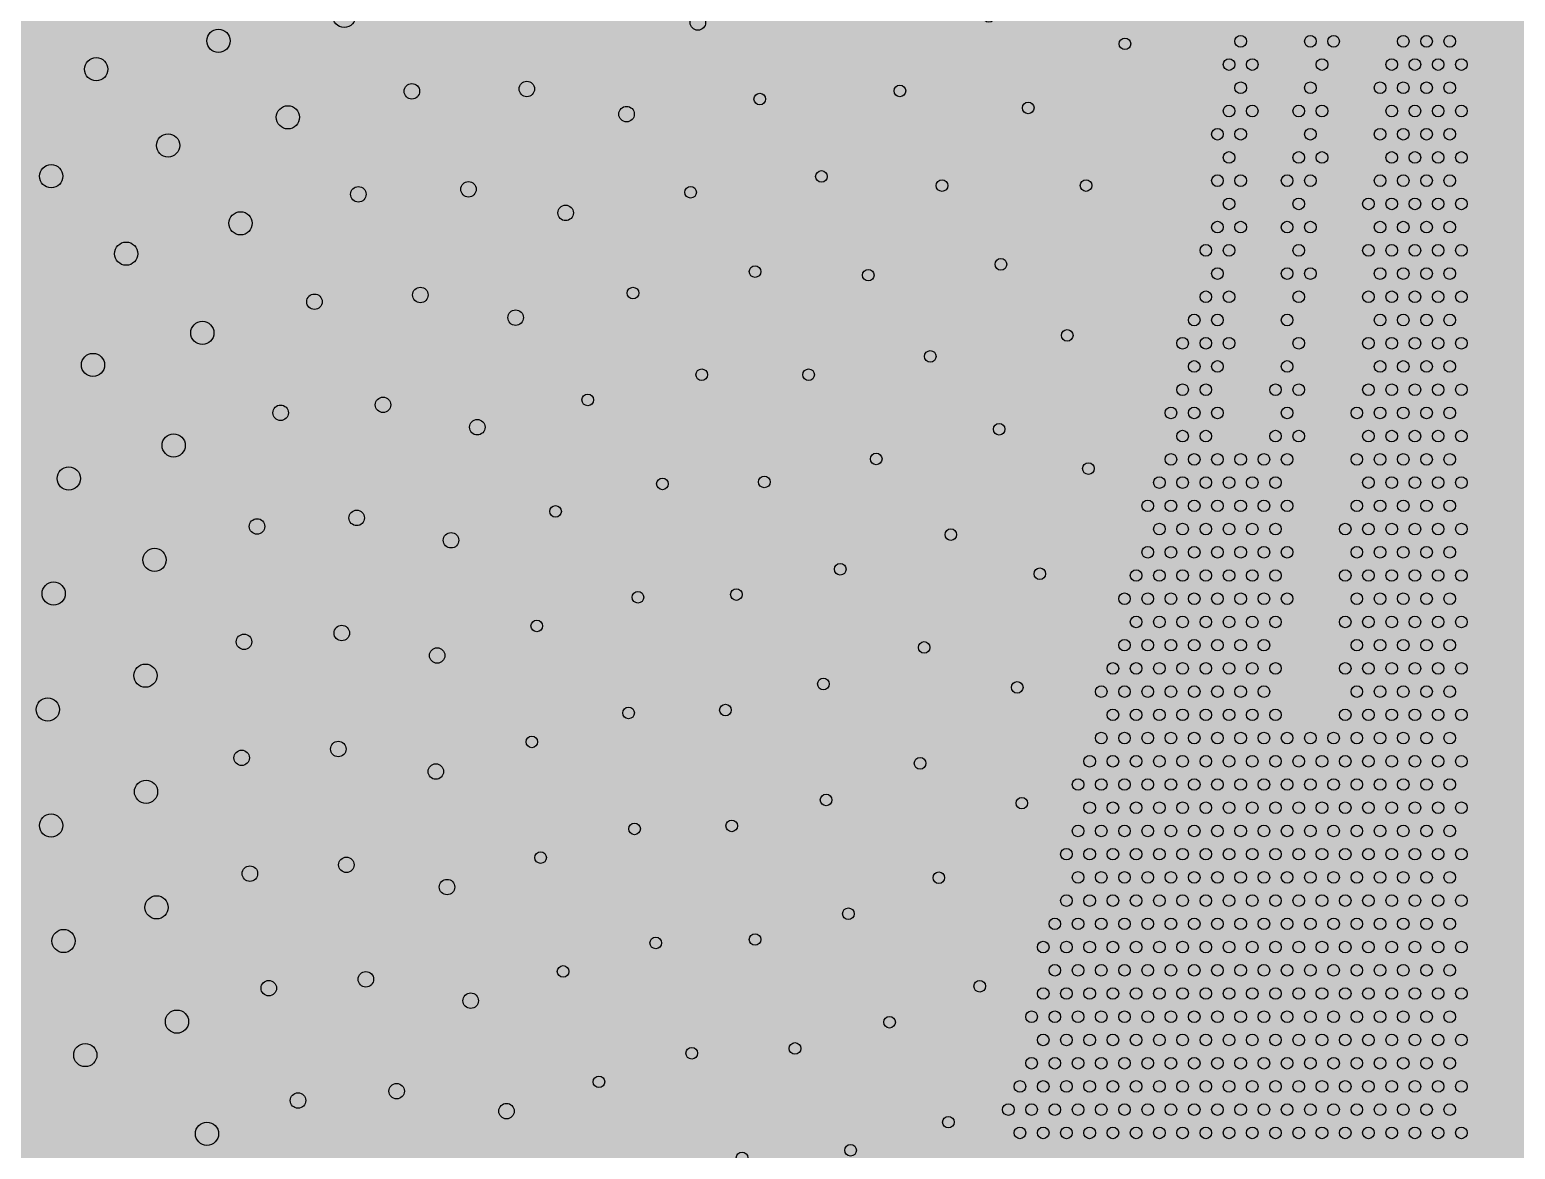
# Model space of a CAD drawing. Header units: metres. Extents: x 6 to 601, y -20 to 118.
# Drawn here: x 61.219 to 61.986, y 92.866 to 93.444 of the extents above; entities that cross this region are included whole.
import ezdxf

# ---------------------------------------------------------------- set-up
doc = ezdxf.new("R2010")
doc.units = ezdxf.units.M
doc.header["$MEASUREMENT"] = 0

# ---------------------------------------------------------------- blocks, each defined once
blk = doc.blocks.new('*U1163')
blk.add_circle((0, 0), 0.006)
blk = doc.blocks.new('*U1164')
at = {"color": 0, "linetype": 'ByBlock', "lineweight": -2, "transparency": 16777216}
for p, rotation in [((66.38805, 83.45944), 62.00356728147366), ((66.36202, 83.4054), 66.56295463733247), ((66.34037, 83.34946), 71.1223419931912), ((66.32324, 83.29197), 75.68172934904985), ((66.31073, 83.23331), 80.24111670490849), ((66.30292, 83.17383), 84.80050406076714), ((66.29987, 83.11393), 89.35989141662587), ((66.30158, 83.05397), 93.91927877248462), ((66.30806, 82.99433), 98.47866612834326), ((66.31926, 82.9354), 103.0380534842018)]:
    blk.add_blockref('*U1163', p, dxfattribs=dict(at, rotation=rotation))
blk = doc.blocks.new('*U1120')
blk.add_circle((0, 0), 0.006)
blk = doc.blocks.new('*U1121')
at = {"color": 0, "linetype": 'ByBlock', "lineweight": -2, "transparency": 16777216}
for p, rotation in [((66.45298, 83.4724), 58.58942789273254), ((66.42393, 83.41992), 63.47263853056389), ((66.39945, 83.36516), 68.35584916839517), ((66.37973, 83.30852), 73.2390598062265), ((66.36489, 83.2504), 78.12227044405778), ((66.35506, 83.19123), 83.00548108188897), ((66.3503, 83.13144), 87.8886917197201), ((66.35064, 83.07146), 92.77190235755121), ((66.35609, 83.01172), 97.65511299538231), ((66.36661, 82.95267), 102.5383236332136), ((66.38211, 82.89473), 107.421534271045)]:
    blk.add_blockref('*U1120', p, dxfattribs=dict(at, rotation=rotation))
blk = doc.blocks.new('*U1130')
blk.add_circle((0, 0), 0.004)
blk = doc.blocks.new('*U1139')
at = {"color": 0, "linetype": 'ByBlock', "lineweight": -2, "transparency": 16777216}
for p, rotation in [((66.48795, 83.43338), 59.91039360076587), ((66.46029, 83.38016), 65.16694230354456), ((66.43762, 83.32463), 70.42349100632332), ((66.42014, 83.26726), 75.6800397091021), ((66.40798, 83.20852), 80.936588411881), ((66.40126, 83.14892), 86.19313711465983), ((66.40003, 83.08896), 91.44968581743859), ((66.40429, 83.02913), 96.70623452021731), ((66.41402, 82.96995), 101.9627832229962), ((66.42913, 82.9119), 107.2193319257748)]:
    blk.add_blockref('*U1130', p, dxfattribs=dict(at, rotation=rotation))
blk = doc.blocks.new('*U1140')
blk.add_circle((0, 0), 0.004)
blk = doc.blocks.new('*U1141')
at = {"color": 0, "linetype": 'ByBlock', "lineweight": -2, "transparency": 16777216}
for p, rotation in [((66.54733, 83.43458), 56.98702871301376), ((66.5172, 83.38272), 62.67872712108517), ((66.49235, 83.32814), 68.37042552915652), ((66.47304, 83.27136), 74.06212393722781), ((66.45945, 83.21294), 79.75382234529911), ((66.45173, 83.15346), 85.44552075337032), ((66.44994, 83.09352), 91.13721916144168), ((66.4541, 83.03369), 96.82891756951317), ((66.46418, 82.97456), 102.5206159775844), ((66.48008, 82.91673), 108.2123143856558)]:
    blk.add_blockref('*U1140', p, dxfattribs=dict(at, rotation=rotation))
blk = doc.blocks.new('*U1126')
blk.add_circle((0, 0), 0.004)
blk = doc.blocks.new('*U1127')
at = {"color": 0, "linetype": 'ByBlock', "lineweight": -2, "transparency": 16777216}
for p, rotation in [((66.63567, 83.46891), 49.00632601143955), ((66.59884, 83.42158), 55.21172197621135), ((66.56734, 83.37055), 61.41711794098329), ((66.54154, 83.31641), 67.62251390575514), ((66.52174, 83.2598), 73.827909870527), ((66.50818, 83.20139), 80.03330583529899), ((66.50101, 83.14184), 86.23870180007097), ((66.50032, 83.08188), 92.44409776484288), ((66.50612, 83.02219), 98.64949372961475), ((66.51833, 82.96347), 104.8548896943866), ((66.53682, 82.90643), 111.0602856591584)]:
    blk.add_blockref('*U1126', p, dxfattribs=dict(at, rotation=rotation))
blk = doc.blocks.new('*U1162')
blk.add_circle((0, 0), 0.003)
blk = doc.blocks.new('*U1176')
at = {"color": 0, "linetype": 'ByBlock', "lineweight": -2, "transparency": 16777216}
for p, rotation in [((66.85905, 83.57034), 22.73268116361445), ((66.80522, 83.54392), 29.55370019160357), ((66.75491, 83.5113), 36.37471921959276), ((66.70883, 83.47292), 43.19573824758197), ((66.66764, 83.42935), 50.01675727557119), ((66.63191, 83.38119), 56.83777630356032), ((66.60215, 83.32913), 63.65879533154941), ((66.57879, 83.27391), 70.47981435953847), ((66.56215, 83.2163), 77.30083338752773), ((66.55247, 83.15712), 84.12185241551697), ((66.54989, 83.09721), 90.94287144350609), ((66.55444, 83.03742), 97.76389047149523), ((66.56606, 82.97859), 104.5849094994843), ((66.58458, 82.92156), 111.4059285274735), ((66.60975, 82.86713), 118.2269475554627), ((66.64121, 82.81608), 125.0479665834518), ((66.6785, 82.76912), 131.8689856114409)]:
    blk.add_blockref('*U1162', p, dxfattribs=dict(at, rotation=rotation))
blk = doc.blocks.new('*U1177')
blk.add_circle((0, 0), 0.003)
blk = doc.blocks.new('*U1178')
at = {"color": 0, "linetype": 'ByBlock', "lineweight": -2, "transparency": 16777216}
for p, rotation in [((66.83661, 83.50417), 28.58296578969851), ((66.78597, 83.47207), 36.15520972471499), ((66.74, 83.43357), 43.72745365973153), ((66.6995, 83.38936), 51.29969759474794), ((66.66519, 83.3402), 58.87194152976436), ((66.63765, 83.28694), 66.44418546478073), ((66.61737, 83.23052), 74.01642939979716), ((66.6047, 83.17191), 81.58867333481359), ((66.59987, 83.11215), 89.16091726983), ((66.60295, 83.05227), 96.73316120484643), ((66.6139, 82.99333), 104.3054051398628), ((66.63251, 82.93633), 111.8776490748793), ((66.65848, 82.88229), 119.4498930098956), ((66.69134, 82.83214), 127.0221369449121), ((66.73052, 82.78676), 134.5943808799285)]:
    blk.add_blockref('*U1177', p, dxfattribs=dict(at, rotation=rotation))
blk = doc.blocks.new('*U1171')
blk.add_circle((0, 0), 0.003)
blk = doc.blocks.new('*U1172')
at = {"color": 0, "linetype": 'ByBlock', "lineweight": -2, "transparency": 16777216}
for p, rotation in [((66.85625, 83.45789), 29.27672234743307), ((66.80628, 83.42478), 37.78614110793919), ((66.76176, 83.38464), 46.2955598684453), ((66.72367, 83.33835), 54.80497862895143), ((66.69285, 83.28693), 63.31439738945754), ((66.66998, 83.23152), 71.82381614996358), ((66.65555, 83.17334), 80.33323491046968), ((66.6499, 83.11366), 88.84265367097575), ((66.65314, 83.05381), 97.35207243148177), ((66.6652, 82.99509), 105.8614911919879), ((66.68582, 82.9388), 114.370909952494), ((66.71454, 82.88618), 122.880328713), ((66.75072, 82.83839), 131.3897474735061)]:
    blk.add_blockref('*U1171', p, dxfattribs=dict(at, rotation=rotation))
blk = doc.blocks.new('*U1173')
blk.add_circle((0, 0), 0.003)
blk = doc.blocks.new('*U1183')
at = {"color": 0, "linetype": 'ByBlock', "lineweight": -2, "transparency": 16777216}
for p, rotation in [((66.83615, 83.38467), 37.94208571436121), ((66.79218, 83.34396), 47.65342308494554), ((66.75571, 83.29641), 57.36476045552986), ((66.72778, 83.24339), 67.07609782611422), ((66.70919, 83.18641), 76.78743519669858), ((66.70048, 83.12712), 86.4987725672829), ((66.7019, 83.06721), 96.21010993786719), ((66.7134, 83.0084), 105.9214473084515), ((66.73466, 82.95236), 115.6327846790358), ((66.76506, 82.90072), 125.34412204962)]:
    blk.add_blockref('*U1173', p, dxfattribs=dict(at, rotation=rotation))
blk = doc.blocks.new('*U1184')
blk.add_circle((0, 0), 0.003)
blk = doc.blocks.new('*U1185')
at = {"color": 0, "linetype": 'ByBlock', "lineweight": -2, "transparency": 16777216}
for p, rotation in [((66.82642, 83.30726), 48.418844117688), ((66.79127, 83.25875), 59.72747698935684), ((66.76632, 83.20429), 71.0361098610257), ((66.75253, 83.146), 82.34474273269458), ((66.75044, 83.08613), 93.65337560436352), ((66.76012, 83.02702), 104.9620084760325), ((66.78122, 82.97095), 116.2706413477014)]:
    blk.add_blockref('*U1184', p, dxfattribs=dict(at, rotation=rotation))
blk = doc.blocks.new('*U1135')
blk.add_circle((0, 0), 0.003)
blk = doc.blocks.new('*U1136')
at = {"color": 0, "linetype": 'ByBlock', "lineweight": -2, "transparency": 16777216}
for p, rotation in [((66.83738, 83.23843), 58.44390778721806), ((66.81228, 83.18408), 71.97870965084557), ((66.8006, 83.12537), 85.5135115144731), ((66.80298, 83.06556), 99.04831337810062)]:
    blk.add_blockref('*U1135', p, dxfattribs=dict(at, rotation=rotation))

msp = doc.modelspace()

# ---------------------------------------------------------------- hatches: boundary and pattern name
at = {"lineweight": 0, "true_color": 0xcd6928, "transparency": 33554534}
h = msp.add_hatch(color=32, dxfattribs=at)
h.dxf.hatch_style = 1
h.paths.add_polyline_path([(63.28612, 96.70858), (61.36709, 96.70858, 0.143152), (60.33314, 93.83005), (60.33314, 91.10848), (63.28612, 91.10796)])

# ---------------------------------------------------------------- linework, layer by layer
for centre, radius in [((61.84433, 93.43826), 0.003), ((61.88033, 93.43826), 0.003), ((61.89233, 93.43826), 0.003), ((61.92833, 93.43826), 0.003), ((61.94033, 93.43826), 0.003), ((61.95233, 93.43826), 0.003), ((61.25321, 93.42383), 0.006), ((61.83833, 93.42626), 0.003), ((61.85033, 93.42626), 0.003), ((61.88633, 93.42626), 0.003), ((61.92233, 93.42626), 0.003), ((61.93433, 93.42626), 0.003), ((61.94633, 93.42626), 0.003), ((61.95833, 93.42626), 0.003), ((61.84433, 93.41426), 0.003), ((61.88033, 93.41426), 0.003), ((61.91633, 93.41426), 0.003), ((61.92833, 93.41426), 0.003), ((61.94033, 93.41426), 0.003), ((61.95233, 93.41426), 0.003), ((61.83833, 93.40226), 0.003), ((61.85033, 93.40226), 0.003), ((61.87433, 93.40226), 0.003), ((61.88633, 93.40226), 0.003), ((61.92233, 93.40226), 0.003), ((61.93433, 93.40226), 0.003), ((61.94633, 93.40226), 0.003), ((61.95833, 93.40226), 0.003), ((61.83233, 93.39026), 0.003), ((61.84433, 93.39026), 0.003), ((61.88033, 93.39026), 0.003), ((61.91633, 93.39026), 0.003), ((61.92833, 93.39026), 0.003), ((61.94033, 93.39026), 0.003), ((61.95233, 93.39026), 0.003), ((61.83833, 93.37826), 0.003), ((61.87433, 93.37826), 0.003), ((61.88633, 93.37826), 0.003), ((61.92233, 93.37826), 0.003), ((61.93433, 93.37826), 0.003), ((61.94633, 93.37826), 0.003), ((61.95833, 93.37826), 0.003), ((61.22995, 93.36853), 0.006), ((61.83233, 93.36626), 0.003), ((61.84433, 93.36626), 0.003), ((61.86833, 93.36626), 0.003), ((61.88033, 93.36626), 0.003), ((61.91633, 93.36626), 0.003), ((61.92833, 93.36626), 0.003), ((61.94033, 93.36626), 0.003), ((61.95233, 93.36626), 0.003), ((61.83833, 93.35426), 0.003), ((61.87433, 93.35426), 0.003), ((61.91033, 93.35426), 0.003), ((61.92233, 93.35426), 0.003), ((61.93433, 93.35426), 0.003), ((61.94633, 93.35426), 0.003), ((61.95833, 93.35426), 0.003), ((61.83233, 93.34226), 0.003), ((61.84433, 93.34226), 0.003), ((61.86833, 93.34226), 0.003), ((61.88033, 93.34226), 0.003), ((61.91633, 93.34226), 0.003), ((61.92833, 93.34226), 0.003), ((61.94033, 93.34226), 0.003), ((61.95233, 93.34226), 0.003), ((61.82633, 93.33026), 0.003), ((61.83833, 93.33026), 0.003), ((61.87433, 93.33026), 0.003), ((61.91033, 93.33026), 0.003), ((61.92233, 93.33026), 0.003), ((61.93433, 93.33026), 0.003), ((61.94633, 93.33026), 0.003), ((61.95833, 93.33026), 0.003), ((61.83233, 93.31826), 0.003), ((61.86833, 93.31826), 0.003), ((61.88033, 93.31826), 0.003), ((61.91633, 93.31826), 0.003), ((61.92833, 93.31826), 0.003), ((61.94033, 93.31826), 0.003), ((61.95233, 93.31826), 0.003), ((61.82633, 93.30626), 0.003), ((61.83833, 93.30626), 0.003), ((61.87433, 93.30626), 0.003), ((61.91033, 93.30626), 0.003), ((61.92233, 93.30626), 0.003), ((61.93433, 93.30626), 0.003), ((61.94633, 93.30626), 0.003), ((61.95833, 93.30626), 0.003), ((61.82033, 93.29426), 0.003), ((61.83233, 93.29426), 0.003), ((61.86833, 93.29426), 0.003), ((61.91633, 93.29426), 0.003), ((61.92833, 93.29426), 0.003), ((61.94033, 93.29426), 0.003), ((61.95233, 93.29426), 0.003), ((61.81433, 93.28226), 0.003), ((61.82633, 93.28226), 0.003), ((61.83833, 93.28226), 0.003), ((61.87433, 93.28226), 0.003), ((61.91033, 93.28226), 0.003), ((61.92233, 93.28226), 0.003), ((61.93433, 93.28226), 0.003), ((61.94633, 93.28226), 0.003), ((61.95833, 93.28226), 0.003), ((61.82033, 93.27026), 0.003), ((61.83233, 93.27026), 0.003), ((61.86833, 93.27026), 0.003), ((61.91633, 93.27026), 0.003), ((61.92833, 93.27026), 0.003), ((61.94033, 93.27026), 0.003), ((61.95233, 93.27026), 0.003), ((61.81433, 93.25826), 0.003), ((61.82633, 93.25826), 0.003), ((61.86233, 93.25826), 0.003), ((61.87433, 93.25826), 0.003), ((61.91033, 93.25826), 0.003), ((61.92233, 93.25826), 0.003), ((61.93433, 93.25826), 0.003), ((61.94633, 93.25826), 0.003), ((61.95833, 93.25826), 0.003), ((61.80833, 93.24626), 0.003), ((61.82033, 93.24626), 0.003), ((61.83233, 93.24626), 0.003), ((61.86833, 93.24626), 0.003), ((61.90433, 93.24626), 0.003), ((61.91633, 93.24626), 0.003), ((61.92833, 93.24626), 0.003), ((61.94033, 93.24626), 0.003), ((61.95233, 93.24626), 0.003), ((61.81433, 93.23426), 0.003), ((61.82633, 93.23426), 0.003), ((61.86233, 93.23426), 0.003), ((61.87433, 93.23426), 0.003), ((61.91033, 93.23426), 0.003), ((61.92233, 93.23426), 0.003), ((61.93433, 93.23426), 0.003), ((61.94633, 93.23426), 0.003), ((61.95833, 93.23426), 0.003), ((61.80833, 93.22226), 0.003), ((61.82033, 93.22226), 0.003), ((61.83233, 93.22226), 0.003), ((61.84433, 93.22226), 0.003), ((61.85633, 93.22226), 0.003), ((61.86833, 93.22226), 0.003), ((61.90433, 93.22226), 0.003), ((61.91633, 93.22226), 0.003), ((61.92833, 93.22226), 0.003), ((61.94033, 93.22226), 0.003), ((61.95233, 93.22226), 0.003), ((61.80233, 93.21026), 0.003), ((61.81433, 93.21026), 0.003), ((61.82633, 93.21026), 0.003), ((61.83833, 93.21026), 0.003), ((61.85033, 93.21026), 0.003), ((61.86233, 93.21026), 0.003), ((61.91033, 93.21026), 0.003), ((61.92233, 93.21026), 0.003), ((61.93433, 93.21026), 0.003), ((61.94633, 93.21026), 0.003), ((61.95833, 93.21026), 0.003), ((61.79633, 93.19826), 0.003), ((61.80833, 93.19826), 0.003), ((61.82033, 93.19826), 0.003), ((61.83233, 93.19826), 0.003), ((61.84433, 93.19826), 0.003), ((61.85633, 93.19826), 0.003), ((61.86833, 93.19826), 0.003), ((61.90433, 93.19826), 0.003), ((61.91633, 93.19826), 0.003), ((61.92833, 93.19826), 0.003), ((61.94033, 93.19826), 0.003), ((61.95233, 93.19826), 0.003), ((61.80233, 93.18626), 0.003), ((61.81433, 93.18626), 0.003), ((61.82633, 93.18626), 0.003), ((61.83833, 93.18626), 0.003), ((61.85033, 93.18626), 0.003), ((61.86233, 93.18626), 0.003), ((61.89833, 93.18626), 0.003), ((61.91033, 93.18626), 0.003), ((61.92233, 93.18626), 0.003), ((61.93433, 93.18626), 0.003), ((61.94633, 93.18626), 0.003), ((61.95833, 93.18626), 0.003), ((61.79633, 93.17426), 0.003), ((61.80833, 93.17426), 0.003), ((61.82033, 93.17426), 0.003), ((61.83233, 93.17426), 0.003), ((61.84433, 93.17426), 0.003), ((61.85633, 93.17426), 0.003), ((61.86833, 93.17426), 0.003), ((61.90433, 93.17426), 0.003), ((61.91633, 93.17426), 0.003), ((61.92833, 93.17426), 0.003), ((61.94033, 93.17426), 0.003), ((61.95233, 93.17426), 0.003), ((61.79033, 93.16226), 0.003), ((61.80233, 93.16226), 0.003), ((61.81433, 93.16226), 0.003), ((61.82633, 93.16226), 0.003), ((61.83833, 93.16226), 0.003), ((61.85033, 93.16226), 0.003), ((61.86233, 93.16226), 0.003), ((61.89833, 93.16226), 0.003), ((61.91033, 93.16226), 0.003), ((61.92233, 93.16226), 0.003), ((61.93433, 93.16226), 0.003), ((61.94633, 93.16226), 0.003), ((61.95833, 93.16226), 0.003), ((61.78433, 93.15026), 0.003), ((61.79633, 93.15026), 0.003), ((61.80833, 93.15026), 0.003), ((61.82033, 93.15026), 0.003), ((61.83233, 93.15026), 0.003), ((61.84433, 93.15026), 0.003), ((61.85633, 93.15026), 0.003), ((61.86833, 93.15026), 0.003), ((61.90433, 93.15026), 0.003), ((61.91633, 93.15026), 0.003), ((61.92833, 93.15026), 0.003), ((61.94033, 93.15026), 0.003), ((61.95233, 93.15026), 0.003), ((61.79033, 93.13826), 0.003), ((61.80233, 93.13826), 0.003), ((61.81433, 93.13826), 0.003), ((61.82633, 93.13826), 0.003), ((61.83833, 93.13826), 0.003), ((61.85033, 93.13826), 0.003), ((61.86233, 93.13826), 0.003), ((61.89833, 93.13826), 0.003), ((61.91033, 93.13826), 0.003), ((61.92233, 93.13826), 0.003), ((61.93433, 93.13826), 0.003), ((61.94633, 93.13826), 0.003), ((61.95833, 93.13826), 0.003), ((61.78433, 93.12626), 0.003), ((61.79633, 93.12626), 0.003), ((61.80833, 93.12626), 0.003), ((61.82033, 93.12626), 0.003), ((61.83233, 93.12626), 0.003), ((61.84433, 93.12626), 0.003), ((61.85633, 93.12626), 0.003), ((61.90433, 93.12626), 0.003), ((61.91633, 93.12626), 0.003), ((61.92833, 93.12626), 0.003), ((61.94033, 93.12626), 0.003), ((61.95233, 93.12626), 0.003), ((61.77833, 93.11426), 0.003), ((61.79033, 93.11426), 0.003), ((61.80233, 93.11426), 0.003), ((61.81433, 93.11426), 0.003), ((61.82633, 93.11426), 0.003), ((61.83833, 93.11426), 0.003), ((61.85033, 93.11426), 0.003), ((61.86233, 93.11426), 0.003), ((61.89833, 93.11426), 0.003), ((61.91033, 93.11426), 0.003), ((61.92233, 93.11426), 0.003), ((61.93433, 93.11426), 0.003), ((61.94633, 93.11426), 0.003), ((61.95833, 93.11426), 0.003), ((61.77233, 93.10226), 0.003), ((61.78433, 93.10226), 0.003), ((61.79633, 93.10226), 0.003), ((61.80833, 93.10226), 0.003), ((61.82033, 93.10226), 0.003), ((61.83233, 93.10226), 0.003), ((61.84433, 93.10226), 0.003), ((61.85633, 93.10226), 0.003), ((61.90433, 93.10226), 0.003), ((61.91633, 93.10226), 0.003), ((61.92833, 93.10226), 0.003), ((61.94033, 93.10226), 0.003), ((61.95233, 93.10226), 0.003), ((61.77833, 93.09026), 0.003), ((61.79033, 93.09026), 0.003), ((61.80233, 93.09026), 0.003), ((61.81433, 93.09026), 0.003), ((61.82633, 93.09026), 0.003), ((61.83833, 93.09026), 0.003), ((61.85033, 93.09026), 0.003), ((61.86233, 93.09026), 0.003), ((61.89833, 93.09026), 0.003), ((61.91033, 93.09026), 0.003), ((61.92233, 93.09026), 0.003), ((61.93433, 93.09026), 0.003), ((61.94633, 93.09026), 0.003), ((61.95833, 93.09026), 0.003), ((61.77233, 93.07826), 0.003), ((61.78433, 93.07826), 0.003), ((61.79633, 93.07826), 0.003), ((61.80833, 93.07826), 0.003), ((61.82033, 93.07826), 0.003), ((61.83233, 93.07826), 0.003), ((61.84433, 93.07826), 0.003), ((61.85633, 93.07826), 0.003), ((61.86833, 93.07826), 0.003), ((61.88033, 93.07826), 0.003), ((61.89233, 93.07826), 0.003), ((61.90433, 93.07826), 0.003), ((61.91633, 93.07826), 0.003), ((61.92833, 93.07826), 0.003), ((61.94033, 93.07826), 0.003), ((61.95233, 93.07826), 0.003), ((61.76633, 93.06626), 0.003), ((61.77833, 93.06626), 0.003), ((61.79033, 93.06626), 0.003), ((61.80233, 93.06626), 0.003), ((61.81433, 93.06626), 0.003), ((61.82633, 93.06626), 0.003), ((61.83833, 93.06626), 0.003), ((61.85033, 93.06626), 0.003), ((61.86233, 93.06626), 0.003), ((61.87433, 93.06626), 0.003), ((61.88633, 93.06626), 0.003), ((61.89833, 93.06626), 0.003), ((61.91033, 93.06626), 0.003), ((61.92233, 93.06626), 0.003), ((61.93433, 93.06626), 0.003), ((61.94633, 93.06626), 0.003), ((61.95833, 93.06626), 0.003), ((61.76033, 93.05426), 0.003), ((61.77233, 93.05426), 0.003), ((61.78433, 93.05426), 0.003), ((61.79633, 93.05426), 0.003), ((61.80833, 93.05426), 0.003), ((61.82033, 93.05426), 0.003), ((61.83233, 93.05426), 0.003), ((61.84433, 93.05426), 0.003), ((61.85633, 93.05426), 0.003), ((61.86833, 93.05426), 0.003), ((61.88033, 93.05426), 0.003), ((61.89233, 93.05426), 0.003), ((61.90433, 93.05426), 0.003), ((61.91633, 93.05426), 0.003), ((61.92833, 93.05426), 0.003), ((61.94033, 93.05426), 0.003), ((61.95233, 93.05426), 0.003), ((61.76633, 93.04226), 0.003), ((61.77833, 93.04226), 0.003), ((61.79033, 93.04226), 0.003), ((61.80233, 93.04226), 0.003), ((61.81433, 93.04226), 0.003), ((61.82633, 93.04226), 0.003), ((61.83833, 93.04226), 0.003), ((61.85033, 93.04226), 0.003), ((61.86233, 93.04226), 0.003), ((61.87433, 93.04226), 0.003), ((61.88633, 93.04226), 0.003), ((61.89833, 93.04226), 0.003), ((61.91033, 93.04226), 0.003), ((61.92233, 93.04226), 0.003), ((61.93433, 93.04226), 0.003), ((61.94633, 93.04226), 0.003), ((61.95833, 93.04226), 0.003), ((61.76033, 93.03026), 0.003), ((61.77233, 93.03026), 0.003), ((61.78433, 93.03026), 0.003), ((61.79633, 93.03026), 0.003), ((61.80833, 93.03026), 0.003), ((61.82033, 93.03026), 0.003), ((61.83233, 93.03026), 0.003), ((61.84433, 93.03026), 0.003), ((61.85633, 93.03026), 0.003), ((61.86833, 93.03026), 0.003), ((61.88033, 93.03026), 0.003), ((61.89233, 93.03026), 0.003), ((61.90433, 93.03026), 0.003), ((61.91633, 93.03026), 0.003), ((61.92833, 93.03026), 0.003), ((61.94033, 93.03026), 0.003), ((61.95233, 93.03026), 0.003), ((61.75433, 93.01826), 0.003), ((61.76633, 93.01826), 0.003), ((61.77833, 93.01826), 0.003), ((61.79033, 93.01826), 0.003), ((61.80233, 93.01826), 0.003), ((61.81433, 93.01826), 0.003), ((61.82633, 93.01826), 0.003), ((61.83833, 93.01826), 0.003), ((61.85033, 93.01826), 0.003), ((61.86233, 93.01826), 0.003), ((61.87433, 93.01826), 0.003), ((61.88633, 93.01826), 0.003), ((61.89833, 93.01826), 0.003), ((61.91033, 93.01826), 0.003), ((61.92233, 93.01826), 0.003), ((61.93433, 93.01826), 0.003), ((61.94633, 93.01826), 0.003), ((61.95833, 93.01826), 0.003), ((61.76033, 93.00626), 0.003), ((61.77233, 93.00626), 0.003), ((61.78433, 93.00626), 0.003), ((61.79633, 93.00626), 0.003), ((61.80833, 93.00626), 0.003), ((61.82033, 93.00626), 0.003), ((61.83233, 93.00626), 0.003), ((61.84433, 93.00626), 0.003), ((61.85633, 93.00626), 0.003), ((61.86833, 93.00626), 0.003), ((61.88033, 93.00626), 0.003), ((61.89233, 93.00626), 0.003), ((61.90433, 93.00626), 0.003), ((61.91633, 93.00626), 0.003), ((61.92833, 93.00626), 0.003), ((61.94033, 93.00626), 0.003), ((61.95233, 93.00626), 0.003), ((61.75433, 92.99426), 0.003), ((61.76633, 92.99426), 0.003), ((61.77833, 92.99426), 0.003), ((61.79033, 92.99426), 0.003), ((61.80233, 92.99426), 0.003), ((61.81433, 92.99426), 0.003), ((61.82633, 92.99426), 0.003), ((61.83833, 92.99426), 0.003), ((61.85033, 92.99426), 0.003), ((61.86233, 92.99426), 0.003), ((61.87433, 92.99426), 0.003), ((61.88633, 92.99426), 0.003), ((61.89833, 92.99426), 0.003), ((61.91033, 92.99426), 0.003), ((61.92233, 92.99426), 0.003), ((61.93433, 92.99426), 0.003), ((61.94633, 92.99426), 0.003), ((61.95833, 92.99426), 0.003), ((61.74833, 92.98226), 0.003), ((61.76033, 92.98226), 0.003), ((61.77233, 92.98226), 0.003), ((61.78433, 92.98226), 0.003), ((61.79633, 92.98226), 0.003), ((61.80833, 92.98226), 0.003), ((61.82033, 92.98226), 0.003), ((61.83233, 92.98226), 0.003), ((61.84433, 92.98226), 0.003), ((61.85633, 92.98226), 0.003), ((61.86833, 92.98226), 0.003), ((61.88033, 92.98226), 0.003), ((61.89233, 92.98226), 0.003), ((61.90433, 92.98226), 0.003), ((61.91633, 92.98226), 0.003), ((61.92833, 92.98226), 0.003), ((61.94033, 92.98226), 0.003), ((61.95233, 92.98226), 0.003), ((61.74233, 92.97026), 0.003), ((61.75433, 92.97026), 0.003), ((61.76633, 92.97026), 0.003), ((61.77833, 92.97026), 0.003), ((61.79033, 92.97026), 0.003), ((61.80233, 92.97026), 0.003), ((61.81433, 92.97026), 0.003), ((61.82633, 92.97026), 0.003), ((61.83833, 92.97026), 0.003), ((61.85033, 92.97026), 0.003), ((61.86233, 92.97026), 0.003), ((61.87433, 92.97026), 0.003), ((61.88633, 92.97026), 0.003), ((61.89833, 92.97026), 0.003), ((61.91033, 92.97026), 0.003), ((61.92233, 92.97026), 0.003), ((61.93433, 92.97026), 0.003), ((61.94633, 92.97026), 0.003), ((61.95833, 92.97026), 0.003), ((61.74833, 92.95826), 0.003), ((61.76033, 92.95826), 0.003), ((61.77233, 92.95826), 0.003), ((61.78433, 92.95826), 0.003), ((61.79633, 92.95826), 0.003), ((61.80833, 92.95826), 0.003), ((61.82033, 92.95826), 0.003), ((61.83233, 92.95826), 0.003), ((61.84433, 92.95826), 0.003), ((61.85633, 92.95826), 0.003), ((61.86833, 92.95826), 0.003), ((61.88033, 92.95826), 0.003), ((61.89233, 92.95826), 0.003), ((61.90433, 92.95826), 0.003), ((61.91633, 92.95826), 0.003), ((61.92833, 92.95826), 0.003), ((61.94033, 92.95826), 0.003), ((61.95233, 92.95826), 0.003), ((61.74233, 92.94626), 0.003), ((61.75433, 92.94626), 0.003), ((61.76633, 92.94626), 0.003), ((61.77833, 92.94626), 0.003), ((61.79033, 92.94626), 0.003), ((61.80233, 92.94626), 0.003), ((61.81433, 92.94626), 0.003), ((61.82633, 92.94626), 0.003), ((61.83833, 92.94626), 0.003), ((61.85033, 92.94626), 0.003), ((61.86233, 92.94626), 0.003), ((61.87433, 92.94626), 0.003), ((61.88633, 92.94626), 0.003), ((61.89833, 92.94626), 0.003), ((61.91033, 92.94626), 0.003), ((61.92233, 92.94626), 0.003), ((61.93433, 92.94626), 0.003), ((61.94633, 92.94626), 0.003), ((61.95833, 92.94626), 0.003), ((61.73633, 92.93426), 0.003), ((61.74833, 92.93426), 0.003), ((61.76033, 92.93426), 0.003), ((61.77233, 92.93426), 0.003), ((61.78433, 92.93426), 0.003), ((61.79633, 92.93426), 0.003), ((61.80833, 92.93426), 0.003), ((61.82033, 92.93426), 0.003), ((61.83233, 92.93426), 0.003), ((61.84433, 92.93426), 0.003), ((61.85633, 92.93426), 0.003), ((61.86833, 92.93426), 0.003), ((61.88033, 92.93426), 0.003), ((61.89233, 92.93426), 0.003), ((61.90433, 92.93426), 0.003), ((61.91633, 92.93426), 0.003), ((61.92833, 92.93426), 0.003), ((61.94033, 92.93426), 0.003), ((61.95233, 92.93426), 0.003), ((61.74233, 92.92226), 0.003), ((61.75433, 92.92226), 0.003), ((61.76633, 92.92226), 0.003), ((61.77833, 92.92226), 0.003), ((61.79033, 92.92226), 0.003), ((61.80233, 92.92226), 0.003), ((61.81433, 92.92226), 0.003), ((61.82633, 92.92226), 0.003), ((61.83833, 92.92226), 0.003), ((61.85033, 92.92226), 0.003), ((61.86233, 92.92226), 0.003), ((61.87433, 92.92226), 0.003), ((61.88633, 92.92226), 0.003), ((61.89833, 92.92226), 0.003), ((61.91033, 92.92226), 0.003), ((61.92233, 92.92226), 0.003), ((61.93433, 92.92226), 0.003), ((61.94633, 92.92226), 0.003), ((61.95833, 92.92226), 0.003), ((61.73633, 92.91026), 0.003), ((61.74833, 92.91026), 0.003), ((61.76033, 92.91026), 0.003), ((61.77233, 92.91026), 0.003), ((61.78433, 92.91026), 0.003), ((61.79633, 92.91026), 0.003), ((61.80833, 92.91026), 0.003), ((61.82033, 92.91026), 0.003), ((61.83233, 92.91026), 0.003), ((61.84433, 92.91026), 0.003), ((61.85633, 92.91026), 0.003), ((61.86833, 92.91026), 0.003), ((61.88033, 92.91026), 0.003), ((61.89233, 92.91026), 0.003), ((61.90433, 92.91026), 0.003), ((61.91633, 92.91026), 0.003), ((61.92833, 92.91026), 0.003), ((61.94033, 92.91026), 0.003), ((61.95233, 92.91026), 0.003), ((61.73033, 92.89826), 0.003), ((61.74233, 92.89826), 0.003), ((61.75433, 92.89826), 0.003), ((61.76633, 92.89826), 0.003), ((61.77833, 92.89826), 0.003), ((61.79033, 92.89826), 0.003), ((61.80233, 92.89826), 0.003), ((61.81433, 92.89826), 0.003), ((61.82633, 92.89826), 0.003), ((61.83833, 92.89826), 0.003), ((61.85033, 92.89826), 0.003), ((61.86233, 92.89826), 0.003), ((61.87433, 92.89826), 0.003), ((61.88633, 92.89826), 0.003), ((61.89833, 92.89826), 0.003), ((61.91033, 92.89826), 0.003), ((61.92233, 92.89826), 0.003), ((61.93433, 92.89826), 0.003), ((61.94633, 92.89826), 0.003), ((61.95833, 92.89826), 0.003), ((61.72433, 92.88626), 0.003), ((61.73633, 92.88626), 0.003), ((61.74833, 92.88626), 0.003), ((61.76033, 92.88626), 0.003), ((61.77233, 92.88626), 0.003), ((61.78433, 92.88626), 0.003), ((61.79633, 92.88626), 0.003), ((61.80833, 92.88626), 0.003), ((61.82033, 92.88626), 0.003), ((61.83233, 92.88626), 0.003), ((61.84433, 92.88626), 0.003), ((61.85633, 92.88626), 0.003), ((61.86833, 92.88626), 0.003), ((61.88033, 92.88626), 0.003), ((61.89233, 92.88626), 0.003), ((61.90433, 92.88626), 0.003), ((61.91633, 92.88626), 0.003), ((61.92833, 92.88626), 0.003), ((61.94033, 92.88626), 0.003), ((61.95233, 92.88626), 0.003), ((61.73033, 92.87426), 0.003), ((61.74233, 92.87426), 0.003), ((61.75433, 92.87426), 0.003), ((61.76633, 92.87426), 0.003), ((61.77833, 92.87426), 0.003), ((61.79033, 92.87426), 0.003), ((61.80233, 92.87426), 0.003), ((61.81433, 92.87426), 0.003), ((61.82633, 92.87426), 0.003), ((61.83833, 92.87426), 0.003), ((61.85033, 92.87426), 0.003), ((61.86233, 92.87426), 0.003), ((61.87433, 92.87426), 0.003), ((61.88633, 92.87426), 0.003), ((61.89833, 92.87426), 0.003), ((61.91033, 92.87426), 0.003), ((61.92233, 92.87426), 0.003), ((61.93433, 92.87426), 0.003), ((61.94633, 92.87426), 0.003), ((61.95833, 92.87426), 0.003)]:
    msp.add_circle(centre, radius)

# ---------------------------------------------------------------- block references
for name in ['*U1164', '*U1121', '*U1139', '*U1141', '*U1127', '*U1176', '*U1178', '*U1172', '*U1183', '*U1185', '*U1136']:
    msp.add_blockref(name, (-5.07169, 9.97907))

doc.saveas('drawing.dxf')
